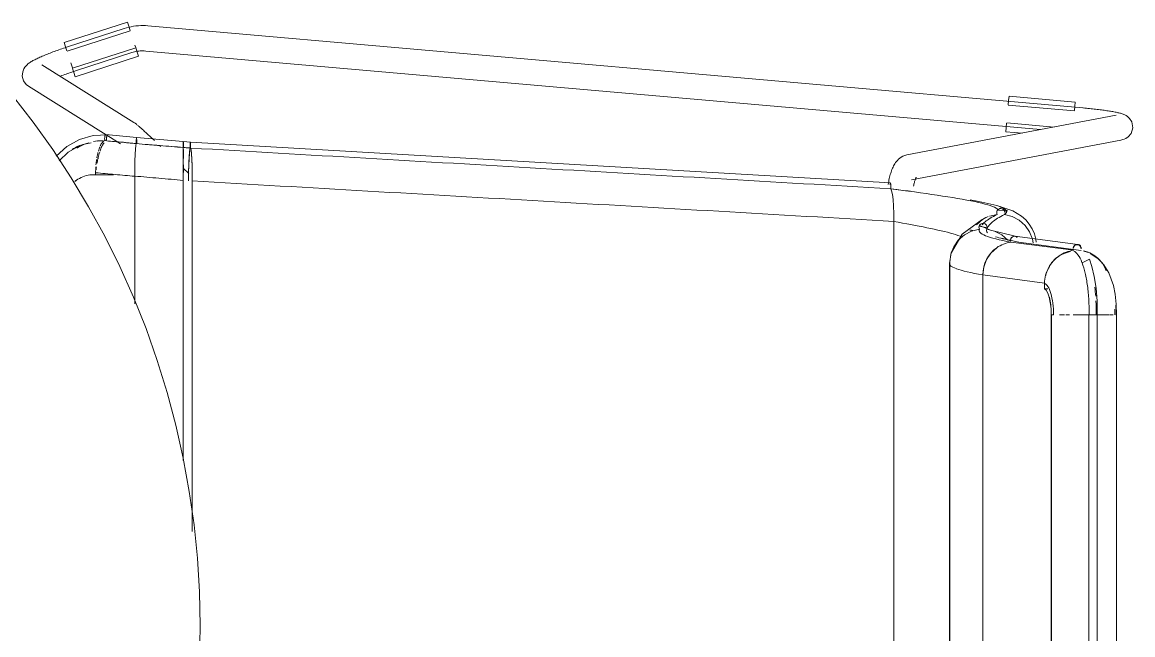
# Model space of a CAD drawing. Header units: millimetres. Extents: x 155927 to 326028, y -36033 to 97293.
# Drawn here: x 210075 to 210602, y 12301 to 12591 of the extents above; entities that cross this region are included whole.
import ezdxf

# ---------------------------------------------------------------- set-up
doc = ezdxf.new("R2010")
doc.units = ezdxf.units.MM
doc.header["$MEASUREMENT"] = 0
doc.layers.add('I-FURN', color=8, linetype='CONTINUOUS', lineweight=9)

msp = doc.modelspace()

# ---------------------------------------------------------------- linework, layer by layer
at = {"layer": 'I-FURN'}
for p, q in [((210094.88, 12581.73), (210124.88, 12591.42)), ((210096.18, 12577.69), (210126.19, 12587.38)), ((210123.25, 12588.42), (210096.43, 12579.71)), ((210123.29, 12588.44), (210123.25, 12588.42)), ((210124.39, 12588.77), (210123.29, 12588.44)), ((210125.49, 12589.05), (210124.39, 12588.77)), ((210124.88, 12591.42), (210125.51, 12589.47)), ((210126.61, 12589.29), (210125.49, 12589.05)), ((210125.51, 12589.47), (210126.15, 12587.5)), ((210127.73, 12589.49), (210126.61, 12589.29)), ((210128.87, 12589.64), (210127.73, 12589.49)), ((210130, 12589.74), (210128.87, 12589.64)), ((210131.14, 12589.8), (210130, 12589.74)), ((210132.29, 12589.82), (210131.14, 12589.8)), ((210133.43, 12589.79), (210132.29, 12589.82)), ((210134.57, 12589.71), (210133.43, 12589.79)), ((210577.89, 12550.76), (210134.57, 12589.71)), ((210095.51, 12579.78), (210094.88, 12581.73)), ((210085.63, 12575.79), (210086.24, 12576.04)), ((210086.24, 12576.04), (210086.87, 12576.29)), ((210086.87, 12576.29), (210087.51, 12576.54)), ((210087.51, 12576.54), (210088.16, 12576.79)), ((210088.16, 12576.79), (210088.83, 12577.05)), ((210088.83, 12577.05), (210089.51, 12577.3)), ((210089.51, 12577.3), (210090.19, 12577.56)), ((210090.19, 12577.56), (210090.89, 12577.81)), ((210090.89, 12577.81), (210091.6, 12578.06)), ((210091.6, 12578.06), (210092.32, 12578.32)), ((210092.32, 12578.32), (210093.04, 12578.57)), ((210093.04, 12578.57), (210093.77, 12578.82)), ((210093.77, 12578.82), (210094.5, 12579.07)), ((210094.5, 12579.07), (210095.24, 12579.32)), ((210095.24, 12579.32), (210095.98, 12579.56)), ((210096.14, 12577.81), (210095.51, 12579.78)), ((210095.98, 12579.56), (210096.43, 12579.71)), ((210128.79, 12579.31), (210098.79, 12569.62)), ((210100.14, 12568.3), (210126.96, 12577.01)), ((210126.96, 12577.01), (210127.59, 12577.2)), ((210127.59, 12577.2), (210128.23, 12577.37)), ((210128.23, 12577.37), (210128.88, 12577.51)), ((210128.39, 12580.57), (210128.76, 12579.41)), ((210128.83, 12579.19), (210129.47, 12577.22)), ((210128.88, 12577.51), (210129.53, 12577.62)), ((210129.47, 12577.22), (210130.1, 12575.27)), ((210129.53, 12577.62), (210130.19, 12577.71)), ((210130.19, 12577.71), (210130.85, 12577.77)), ((210130.85, 12577.77), (210131.51, 12577.81)), ((210131.51, 12577.81), (210132.17, 12577.82)), ((210132.17, 12577.82), (210132.83, 12577.8)), ((210132.83, 12577.8), (210133.49, 12577.76)), ((210133.49, 12577.76), (210133.52, 12577.76)), ((210133.52, 12577.75), (210557.86, 12540.47)), ((210076.24, 12570.17), (210076.75, 12570.8)), ((210076.75, 12570.8), (210077.22, 12571.26)), ((210077.22, 12571.26), (210077.65, 12571.63)), ((210077.65, 12571.63), (210078.05, 12571.95)), ((210078.05, 12571.95), (210078.44, 12572.22)), ((210078.44, 12572.22), (210078.83, 12572.48)), ((210078.83, 12572.48), (210079.22, 12572.72)), ((210079.22, 12572.72), (210079.62, 12572.96)), ((210079.62, 12572.96), (210080.03, 12573.19)), ((210080.03, 12573.19), (210080.45, 12573.42)), ((210080.45, 12573.42), (210080.89, 12573.65)), ((210080.89, 12573.65), (210081.35, 12573.87)), ((210081.35, 12573.87), (210081.82, 12574.11)), ((210081.82, 12574.11), (210082.32, 12574.34)), ((210082.32, 12574.34), (210082.83, 12574.57)), ((210082.83, 12574.57), (210083.35, 12574.81)), ((210083.35, 12574.81), (210083.9, 12575.05)), ((210083.9, 12575.05), (210084.46, 12575.29)), ((210127.86, 12543.91), (210084.28, 12571.22)), ((210084.46, 12575.29), (210085.04, 12575.54)), ((210085.04, 12575.54), (210085.63, 12575.79)), ((210097.96, 12572.2), (210098.76, 12569.72)), ((210100.09, 12565.58), (210130.1, 12575.27)), ((210074.97, 12565.9), (210075.15, 12567.88)), ((210075.56, 12563.68), (210074.97, 12565.9)), ((210075.15, 12567.88), (210075.67, 12569.26)), ((210075.67, 12569.26), (210076.24, 12570.17)), ((210093.16, 12565.86), (210093.79, 12566.09)), ((210093.79, 12566.09), (210094.42, 12566.32)), ((210094.42, 12566.32), (210095.07, 12566.56)), ((210095.07, 12566.56), (210095.73, 12566.8)), ((210095.73, 12566.8), (210096.39, 12567.03)), ((210096.39, 12567.03), (210097.07, 12567.27)), ((210097.07, 12567.27), (210097.75, 12567.5)), ((210097.75, 12567.5), (210098.43, 12567.73)), ((210098.43, 12567.73), (210099.12, 12567.96)), ((210099.46, 12567.53), (210098.83, 12569.5)), ((210099.12, 12567.96), (210099.81, 12568.19)), ((210100.09, 12565.58), (210099.46, 12567.53)), ((210099.81, 12568.19), (210100.14, 12568.3)), ((210076.79, 12561.94), (210075.56, 12563.68)), ((210076.79, 12561.94), (210077.91, 12561.05)), ((210077.91, 12561.05), (210114.67, 12538.02)), ((210080.12, 12544.04), (210070.31, 12556.67)), ((210542.69, 12554.29), (210542.87, 12556.33)), ((210542.87, 12556.33), (210574.28, 12553.57)), ((210542.5, 12552.1), (210573.91, 12549.34)), ((210542.51, 12552.23), (210542.69, 12554.29)), ((210574.1, 12551.53), (210573.92, 12549.47)), ((210574.28, 12553.57), (210574.1, 12551.53)), ((210578.05, 12550.75), (210577.89, 12550.76)), ((210578.8, 12550.68), (210578.05, 12550.75)), ((210579.55, 12550.61), (210578.8, 12550.68)), ((210580.3, 12550.54), (210579.55, 12550.61)), ((210581.04, 12550.46), (210580.3, 12550.54)), ((210581.78, 12550.39), (210581.04, 12550.46)), ((210582.51, 12550.31), (210581.78, 12550.39)), ((210583.24, 12550.23), (210582.51, 12550.31)), ((210583.96, 12550.15), (210583.24, 12550.23)), ((210584.67, 12550.06), (210583.96, 12550.15)), ((210585.36, 12549.98), (210584.67, 12550.06)), ((210586.05, 12549.89), (210585.36, 12549.98)), ((210586.73, 12549.81), (210586.05, 12549.89)), ((210587.39, 12549.72), (210586.73, 12549.81)), ((210588.04, 12549.63), (210587.39, 12549.72)), ((210593.74, 12547.28), (210494.45, 12528.47)), ((210588.67, 12549.54), (210588.04, 12549.63)), ((210589.29, 12549.45), (210588.67, 12549.54)), ((210589.9, 12549.36), (210589.29, 12549.45)), ((210590.48, 12549.27), (210589.9, 12549.36)), ((210591.05, 12549.17), (210590.48, 12549.27)), ((210591.6, 12549.08), (210591.05, 12549.17)), ((210592.14, 12548.99), (210591.6, 12549.08)), ((210592.65, 12548.89), (210592.14, 12548.99)), ((210593.15, 12548.8), (210592.65, 12548.89)), ((210593.62, 12548.7), (210593.15, 12548.8)), ((210594.08, 12548.61), (210593.62, 12548.7)), ((210594.53, 12548.51), (210594.08, 12548.61)), ((210594.95, 12548.41), (210594.53, 12548.51)), ((210595.37, 12548.3), (210594.95, 12548.41)), ((210595.77, 12548.2), (210595.37, 12548.3)), ((210596.16, 12548.08), (210595.77, 12548.2)), ((210596.56, 12547.96), (210596.16, 12548.08)), ((210596.96, 12547.81), (210596.56, 12547.96)), ((210597.39, 12547.65), (210596.96, 12547.81)), ((210597.87, 12547.43), (210597.39, 12547.65)), ((210598.43, 12547.13), (210597.87, 12547.43)), ((210599.13, 12546.65), (210598.43, 12547.13)), ((210600.04, 12545.79), (210599.13, 12546.65)), ((210601.08, 12544.14), (210600.04, 12545.79)), ((210089.41, 12531.01), (210080.12, 12544.04)), ((210127.86, 12543.91), (210128.19, 12543.7)), ((210128.19, 12543.7), (210128.44, 12543.52)), ((210128.44, 12543.52), (210128.67, 12543.34)), ((210128.67, 12543.34), (210128.9, 12543.17)), ((210128.9, 12543.17), (210129.12, 12542.99)), ((210129.12, 12542.99), (210129.35, 12542.8)), ((210129.35, 12542.8), (210129.59, 12542.6)), ((210129.59, 12542.6), (210129.84, 12542.38)), ((210129.84, 12542.38), (210130.11, 12542.15)), ((210130.11, 12542.15), (210130.39, 12541.91)), ((210130.39, 12541.91), (210130.68, 12541.65)), ((210130.68, 12541.65), (210130.99, 12541.38)), ((210130.99, 12541.38), (210131.31, 12541.09)), ((210131.31, 12541.09), (210131.65, 12540.79)), ((210131.65, 12540.79), (210132, 12540.48)), ((210132, 12540.48), (210132.37, 12540.15)), ((210132.37, 12540.15), (210132.74, 12539.8)), ((210132.74, 12539.8), (210133.13, 12539.45)), ((210133.13, 12539.45), (210133.54, 12539.08)), ((210541.38, 12539.42), (210541.56, 12541.47)), ((210541.38, 12539.42), (210549.28, 12538.73)), ((210541.56, 12541.47), (210541.75, 12543.53)), ((210564.24, 12541.68), (210541.76, 12543.65)), ((210600.73, 12538.63), (210601.56, 12541.38)), ((210601.56, 12541.38), (210601.08, 12544.14)), ((210102.1, 12535.8), (210096.09, 12532.42)), ((210108.62, 12537.68), (210102.1, 12535.8)), ((210115.53, 12537.97), (210108.62, 12537.68)), ((210114.64, 12538.09), (210129.13, 12536.67)), ((210115.05, 12537.78), (210121.49, 12533.75)), ((210129.04, 12535.73), (210129.03, 12535.28)), ((210129.03, 12535.27), (210129.04, 12535.72)), ((210129.03, 12535.28), (210129.03, 12534.78)), ((210129.03, 12534.78), (210129.03, 12535.27)), ((210129.03, 12534.78), (210129.03, 12534.29)), ((210129.03, 12534.28), (210129.03, 12534.78)), ((210129.03, 12534.29), (210129.04, 12533.82)), ((210129.04, 12533.81), (210129.03, 12534.28)), ((210129.06, 12536.11), (210129.04, 12535.73)), ((210129.04, 12535.72), (210129.06, 12536.11)), ((210129.08, 12536.41), (210129.06, 12536.11)), ((210129.06, 12536.11), (210129.08, 12536.4)), ((210129.1, 12536.6), (210129.08, 12536.41)), ((210129.13, 12536.67), (210129.1, 12536.6)), ((210129.1, 12536.59), (210129.13, 12536.66)), ((210129.16, 12536.6), (210129.13, 12536.67)), ((210129.13, 12536.66), (210151.33, 12534.84)), ((210129.13, 12536.66), (210129.16, 12536.6)), ((210129.18, 12536.41), (210129.16, 12536.6)), ((210129.16, 12536.6), (210129.18, 12536.41)), ((210129.2, 12536.12), (210129.18, 12536.41)), ((210129.18, 12536.41), (210129.2, 12536.12)), ((210129.23, 12535.29), (210129.22, 12535.74)), ((210129.22, 12535.74), (210129.23, 12535.29)), ((210129.22, 12533.83), (210129.23, 12534.3)), ((210129.23, 12534.3), (210129.22, 12533.83)), ((210129.23, 12534.8), (210129.23, 12535.29)), ((210129.23, 12535.29), (210129.23, 12534.79)), ((210129.23, 12534.3), (210129.23, 12534.8)), ((210129.23, 12534.79), (210129.23, 12534.3)), ((210133.54, 12539.08), (210133.95, 12538.7)), ((210133.95, 12538.7), (210134.37, 12538.31)), ((210134.37, 12538.31), (210134.81, 12537.9)), ((210134.81, 12537.9), (210135.25, 12537.49)), ((210135.25, 12537.49), (210135.71, 12537.07)), ((210135.71, 12537.07), (210136.17, 12536.64)), ((210136.17, 12536.64), (210136.64, 12536.2)), ((210136.64, 12536.2), (210137.12, 12535.75)), ((210137.12, 12535.75), (210137.6, 12535.29)), ((210151.32, 12533.91), (210151.33, 12534.29)), ((210151.33, 12534.29), (210151.32, 12533.91)), ((210151.32, 12533.45), (210151.32, 12533.91)), ((210151.32, 12533.91), (210151.32, 12533.46)), ((210151.33, 12534.77), (210151.33, 12534.84)), ((210151.33, 12534.84), (210151.33, 12534.77)), ((210154.69, 12534.57), (210151.33, 12534.83)), ((210151.33, 12534.77), (210151.33, 12534.83)), ((210151.33, 12534.83), (210151.33, 12534.77)), ((210151.33, 12534.58), (210151.33, 12534.77)), ((210151.33, 12534.77), (210151.34, 12534.58)), ((210151.34, 12534.58), (210151.33, 12534.77)), ((210151.33, 12534.77), (210151.33, 12534.58)), ((210151.33, 12534.29), (210151.33, 12534.58)), ((210151.33, 12534.58), (210151.33, 12534.29)), ((210151.34, 12534.58), (210151.34, 12534.28)), ((210151.34, 12534.29), (210151.34, 12534.58)), ((210151.34, 12533.9), (210151.34, 12534.29)), ((210151.34, 12534.28), (210151.34, 12533.9)), ((210151.34, 12533.9), (210151.34, 12533.45)), ((210151.34, 12533.45), (210151.34, 12533.9)), ((210154.61, 12534.01), (210154.6, 12533.63)), ((210154.64, 12534.31), (210154.61, 12534.01)), ((210154.66, 12534.49), (210154.64, 12534.31)), ((210154.69, 12534.56), (210154.66, 12534.49)), ((210154.69, 12534.56), (210486.6, 12515.28)), ((210154.72, 12534.5), (210154.69, 12534.56)), ((210154.74, 12534.31), (210154.72, 12534.5)), ((210154.77, 12534.02), (210154.74, 12534.31)), ((210154.78, 12533.64), (210154.77, 12534.02)), ((210496.68, 12516.68), (210595.97, 12535.49)), ((210596.39, 12535.58), (210595.97, 12535.49)), ((210596.9, 12535.71), (210596.39, 12535.58)), ((210597.52, 12535.93), (210596.9, 12535.71)), ((210598.33, 12536.3), (210597.52, 12535.93)), ((210599.41, 12537.05), (210598.33, 12536.3)), ((210600.73, 12538.63), (210599.41, 12537.05)), ((210098.18, 12517.63), (210089.41, 12531.01)), ((210096.09, 12532.42), (210091.09, 12527.81)), ((210096.68, 12529.73), (210092.45, 12525.7)), ((210102.5, 12533.1), (210096.68, 12529.73)), ((210128.4, 12525.68), (210128.52, 12528.71)), ((210128.51, 12528.71), (210128.4, 12525.61)), ((210128.67, 12531.19), (210128.51, 12528.71)), ((210128.52, 12528.75), (210128.67, 12531.19)), ((210128.67, 12531.21), (210128.84, 12532.93)), ((210128.84, 12532.92), (210128.67, 12531.19)), ((210129.04, 12533.82), (210128.84, 12532.92)), ((210128.84, 12532.93), (210129.04, 12533.81)), ((210140.09, 12532.93), (210140.59, 12532.45)), ((210151.3, 12529.37), (210151.28, 12526.86)), ((210151.28, 12526.86), (210151.3, 12529.36)), ((210151.3, 12529.37), (210151.31, 12531.11)), ((210151.31, 12531.11), (210151.3, 12529.37)), ((210151.31, 12531.11), (210151.32, 12532)), ((210151.32, 12532), (210151.31, 12531.11)), ((210151.32, 12533.46), (210151.32, 12532.97)), ((210151.32, 12532.96), (210151.32, 12533.45)), ((210151.32, 12532.97), (210151.32, 12532.47)), ((210151.32, 12532.47), (210151.32, 12532.96)), ((210151.32, 12532), (210151.32, 12532.47)), ((210151.32, 12532.47), (210151.32, 12532)), ((210151.34, 12533.45), (210151.34, 12532.96)), ((210151.34, 12532.96), (210151.34, 12533.45)), ((210151.34, 12532.96), (210151.34, 12532.46)), ((210151.34, 12532.46), (210151.34, 12532.96)), ((210151.34, 12532.46), (210151.34, 12531.99)), ((210151.34, 12531.99), (210151.34, 12532.46)), ((210151.37, 12529.35), (210151.35, 12531.1)), ((210151.35, 12531.09), (210151.37, 12529.34)), ((210151.38, 12526.85), (210151.37, 12529.35)), ((210151.37, 12529.34), (210151.38, 12526.84)), ((210154.19, 12529.07), (210154.03, 12526.57)), ((210154.38, 12530.82), (210154.19, 12529.07)), ((210154.59, 12531.72), (210154.38, 12530.82)), ((210154.6, 12533.63), (210154.58, 12533.18)), ((210154.58, 12533.18), (210154.58, 12532.69)), ((210154.58, 12532.69), (210154.58, 12532.19)), ((210154.58, 12532.19), (210154.59, 12531.72)), ((210154.8, 12533.18), (210154.78, 12533.64)), ((210154.79, 12531.73), (210154.8, 12532.2)), ((210155, 12530.84), (210154.79, 12531.73)), ((210154.8, 12532.69), (210154.8, 12533.18)), ((210154.8, 12532.2), (210154.8, 12532.69)), ((210155.19, 12529.09), (210155, 12530.84)), ((210155.36, 12526.59), (210155.19, 12529.09)), ((210128.33, 12522.17), (210128.4, 12525.61)), ((210128.4, 12525.61), (210128.33, 12522.18)), ((210151.27, 12523.73), (210151.28, 12526.86)), ((210151.28, 12526.86), (210151.27, 12523.73)), ((210151.27, 12520.16), (210151.27, 12523.73)), ((210151.27, 12523.73), (210151.27, 12520.16)), ((210151.39, 12523.72), (210151.39, 12520.16)), ((210151.39, 12520.17), (210151.39, 12523.72)), ((210153.9, 12523.45), (210153.82, 12519.9)), ((210154.03, 12526.57), (210153.9, 12523.45)), ((210155.48, 12523.46), (210155.36, 12526.59)), ((210155.56, 12519.89), (210155.48, 12523.46)), ((210488.43, 12523.75), (210488.14, 12523.22)), ((210488.76, 12524.29), (210488.43, 12523.75)), ((210489.12, 12524.83), (210488.76, 12524.29)), ((210489.52, 12525.36), (210489.12, 12524.83)), ((210489.97, 12525.89), (210489.52, 12525.36)), ((210490.49, 12526.41), (210489.97, 12525.89)), ((210491.09, 12526.92), (210490.49, 12526.41)), ((210491.77, 12527.41), (210491.09, 12526.92)), ((210492.56, 12527.84), (210491.77, 12527.41)), ((210493.46, 12528.21), (210492.56, 12527.84)), ((210494.45, 12528.47), (210493.46, 12528.21)), ((210118.26, 12519.02), (210108.51, 12519.02)), ((210109.75, 12518.97), (210109.75, 12520.01)), ((210128.33, 12522.08), (210128.3, 12518.32)), ((210128.3, 12518.44), (210128.33, 12522.08)), ((210128.3, 12518.32), (210128.3, 12457.76)), ((210128.3, 12457.76), (210128.3, 12518.32)), ((210153.94, 12519.6), (210151.27, 12522.17)), ((210151.27, 12516.37), (210151.27, 12520.16)), ((210151.27, 12520.16), (210151.27, 12516.37)), ((210153.82, 12519.9), (210153.8, 12516.22)), ((210155.58, 12516.11), (210155.56, 12519.89)), ((210486.41, 12518.51), (210486.25, 12517.87)), ((210486.58, 12519.14), (210486.41, 12518.51)), ((210486.76, 12519.76), (210486.58, 12519.14)), ((210486.96, 12520.36), (210486.76, 12519.76)), ((210487.16, 12520.95), (210486.96, 12520.36)), ((210487.38, 12521.54), (210487.16, 12520.95)), ((210487.62, 12522.11), (210487.38, 12521.54)), ((210487.87, 12522.67), (210487.62, 12522.11)), ((210488.14, 12523.22), (210487.87, 12522.67)), ((210106.41, 12503.91), (210098.18, 12517.63)), ((210151.27, 12383.54), (210151.27, 12516.37)), ((210151.27, 12516.37), (210151.27, 12383.54)), ((210155.58, 12349.84), (210155.58, 12516.11)), ((210155.58, 12516.11), (210155.58, 12349.84)), ((210485.69, 12515.17), (210485.57, 12514.47)), ((210485.82, 12515.86), (210485.69, 12515.17)), ((210485.95, 12516.54), (210485.82, 12515.86)), ((210486.09, 12517.21), (210485.95, 12516.54)), ((210486.25, 12517.87), (210486.09, 12517.21)), ((210486.45, 12514.74), (210486.42, 12514.36)), ((210486.42, 12514.36), (210486.45, 12514.74)), ((210486.5, 12515.03), (210486.45, 12514.74)), ((210486.45, 12514.74), (210486.5, 12515.03)), ((210486.55, 12515.21), (210486.6, 12515.28)), ((210486.6, 12515.27), (210486.55, 12515.21)), ((210486.75, 12514.71), (210486.7, 12515.01)), ((210486.7, 12515.01), (210486.75, 12514.71)), ((210486.78, 12514.32), (210486.75, 12514.71)), ((210486.75, 12514.71), (210486.78, 12514.33)), ((210486.78, 12514.33), (210486.8, 12513.87)), ((210486.8, 12513.87), (210486.78, 12514.32)), ((210486.79, 12512.41), (210486.81, 12512.88)), ((210486.81, 12512.88), (210486.79, 12512.41)), ((210486.81, 12513.38), (210486.8, 12513.87)), ((210486.8, 12513.87), (210486.81, 12513.38)), ((210486.81, 12512.88), (210486.81, 12513.38)), ((210486.81, 12513.38), (210486.81, 12512.88)), ((210497.71, 12514.13), (210497.61, 12513.63)), ((210497.81, 12514.6), (210497.71, 12514.13)), ((210497.91, 12515.04), (210497.81, 12514.6)), ((210498.02, 12515.46), (210497.91, 12515.04)), ((210498.12, 12515.86), (210498.02, 12515.46)), ((210498.23, 12516.22), (210498.12, 12515.86)), ((210498.34, 12516.56), (210498.23, 12516.22)), ((210498.45, 12516.86), (210498.34, 12516.56)), ((210498.55, 12517.13), (210498.45, 12516.86)), ((210498.64, 12517.36), (210498.55, 12517.13)), ((210498.73, 12517.56), (210498.64, 12517.36)), ((210498.8, 12517.71), (210498.73, 12517.56)), ((210498.85, 12517.8), (210498.8, 12517.71)), ((210498.89, 12517.87), (210498.85, 12517.8)), ((210498.91, 12517.9), (210498.89, 12517.87)), ((210486.79, 12512.41), (210487.19, 12511.51)), ((210487.19, 12511.51), (210486.79, 12512.41)), ((210487.19, 12511.51), (210487.55, 12509.77)), ((210487.56, 12509.76), (210487.19, 12511.51)), ((210487.55, 12509.76), (210487.86, 12507.3)), ((210487.87, 12507.26), (210487.56, 12509.76)), ((210114.08, 12489.87), (210106.41, 12503.91)), ((210487.87, 12507.27), (210488.1, 12504.21)), ((210488.11, 12504.16), (210487.87, 12507.26)), ((210488.11, 12504.16), (210488.26, 12500.69)), ((210488.26, 12500.63), (210488.11, 12504.16)), ((210528.58, 12506.43), (210524.51, 12507.17)), ((210537.1, 12504.54), (210528.58, 12506.43)), ((210544.73, 12501.87), (210537.1, 12504.54)), ((210537.63, 12502.51), (210537.32, 12502.13)), ((210537.32, 12502.12), (210537.64, 12502.5)), ((210538.04, 12502.79), (210537.63, 12502.51)), ((210537.64, 12502.5), (210538.04, 12502.79)), ((210538.5, 12502.98), (210538.04, 12502.79)), ((210538.04, 12502.79), (210538.5, 12502.97)), ((210538.98, 12503.04), (210538.5, 12502.98)), ((210538.5, 12502.97), (210538.98, 12503.03)), ((210539.47, 12502.96), (210538.98, 12503.04)), ((210538.98, 12503.03), (210539.47, 12502.96)), ((210539.47, 12502.96), (210539.92, 12502.76)), ((210539.92, 12502.77), (210539.47, 12502.96)), ((210540.32, 12502.47), (210539.92, 12502.77)), ((210539.92, 12502.76), (210540.31, 12502.46)), ((210540.31, 12502.46), (210540.62, 12502.08)), ((210540.62, 12502.08), (210540.32, 12502.47)), ((210488.26, 12500.63), (210488.32, 12496.94)), ((210488.32, 12496.86), (210488.26, 12500.63)), ((210520.65, 12490.85), (210530.19, 12497.84)), ((210530.26, 12497.79), (210527.42, 12495.38)), ((210527.42, 12495.38), (210530.26, 12497.78)), ((210530.19, 12497.84), (210531.93, 12498.73)), ((210532.99, 12499.21), (210530.26, 12497.79)), ((210530.26, 12497.78), (210531.93, 12498.73)), ((210537.2, 12500.21), (210533.58, 12499.43)), ((210533.59, 12499.42), (210537.2, 12500.21)), ((210537.11, 12501.68), (210537.02, 12501.19)), ((210537.02, 12501.18), (210537.11, 12501.67)), ((210537.02, 12501.19), (210537.05, 12500.69)), ((210537.05, 12500.68), (210537.02, 12501.18)), ((210537.05, 12500.69), (210537.2, 12500.21)), ((210537.2, 12500.21), (210537.05, 12500.68)), ((210537.32, 12502.13), (210537.11, 12501.68)), ((210537.11, 12501.67), (210537.32, 12502.12)), ((210541.93, 12502.23), (210538.08, 12502.04)), ((210540.62, 12502.08), (210540.82, 12501.62)), ((210540.82, 12501.62), (210540.62, 12502.08)), ((210540.85, 12500.63), (210540.68, 12500.16)), ((210540.69, 12500.16), (210540.85, 12500.63)), ((210544.32, 12499.26), (210540.69, 12500.16)), ((210540.82, 12501.62), (210540.89, 12501.13)), ((210540.89, 12501.13), (210540.82, 12501.62)), ((210541.61, 12501.07), (210541.93, 12502.23)), ((210547.64, 12497.52), (210544.32, 12499.26)), ((210548.84, 12499.36), (210544.73, 12501.87)), ((210550.46, 12495.04), (210547.64, 12497.52)), ((210550.8, 12497.63), (210548.84, 12499.36)), ((210552.49, 12495.65), (210550.8, 12497.63)), ((210488.32, 12113.46), (210488.32, 12496.86)), ((210488.32, 12496.86), (210488.32, 12113.38)), ((210525.1, 12492.31), (210521.7, 12490.56)), ((210521.71, 12490.55), (210525.1, 12492.3)), ((210528.81, 12493.2), (210525.1, 12492.31)), ((210528.61, 12494.17), (210528.69, 12494.66)), ((210528.69, 12494.66), (210528.61, 12494.17)), ((210528.65, 12493.67), (210528.61, 12494.17)), ((210528.61, 12494.17), (210528.65, 12493.67)), ((210528.81, 12493.2), (210528.65, 12493.67)), ((210528.65, 12493.67), (210528.81, 12493.2)), ((210528.69, 12494.66), (210528.9, 12495.11)), ((210528.89, 12495.11), (210528.69, 12494.66)), ((210532.6, 12493.88), (210528.71, 12494.72)), ((210534.16, 12492.84), (210528.84, 12495.01)), ((210529.21, 12495.49), (210528.89, 12495.11)), ((210528.9, 12495.11), (210529.21, 12495.49)), ((210529.61, 12495.79), (210529.21, 12495.49)), ((210529.21, 12495.49), (210529.61, 12495.78)), ((210530.07, 12495.98), (210529.61, 12495.79)), ((210529.61, 12495.78), (210530.07, 12495.97)), ((210530.07, 12495.97), (210530.56, 12496.04)), ((210530.56, 12496.04), (210530.07, 12495.98)), ((210530.56, 12496.04), (210531.05, 12495.97)), ((210531.05, 12495.98), (210530.56, 12496.04)), ((210531.52, 12495.79), (210531.05, 12495.98)), ((210531.05, 12495.97), (210531.51, 12495.78)), ((210531.51, 12495.78), (210531.92, 12495.49)), ((210531.92, 12495.49), (210531.52, 12495.79)), ((210531.92, 12495.49), (210532.23, 12495.11)), ((210532.23, 12495.11), (210531.92, 12495.49)), ((210532.23, 12495.11), (210532.43, 12494.66)), ((210532.43, 12494.66), (210532.23, 12495.11)), ((210532.48, 12493.67), (210532.31, 12493.2)), ((210532.32, 12493.2), (210532.48, 12493.67)), ((210536.03, 12492.31), (210532.32, 12493.2)), ((210532.43, 12494.66), (210532.51, 12494.17)), ((210532.52, 12494.17), (210532.43, 12494.66)), ((210532.51, 12494.17), (210532.48, 12493.67)), ((210532.48, 12493.67), (210532.52, 12494.17)), ((210545.78, 12489.88), (210534.16, 12492.84)), ((210539.43, 12490.56), (210536.03, 12492.31)), ((210552.64, 12491.95), (210550.46, 12495.04)), ((210553.86, 12493.45), (210552.49, 12495.65)), ((210554.04, 12488.44), (210552.64, 12491.95)), ((210554.89, 12491.08), (210553.86, 12493.45)), ((210121.18, 12475.53), (210114.08, 12489.87)), ((210515.53, 12482.2), (210520.65, 12490.85)), ((210518.83, 12488.05), (210516.66, 12484.91)), ((210516.66, 12484.91), (210518.83, 12488.04)), ((210521.7, 12490.56), (210518.83, 12488.05)), ((210518.83, 12488.04), (210521.71, 12490.55)), ((210539.39, 12489.05), (210541.83, 12488.29)), ((210542.3, 12488.05), (210539.43, 12490.56)), ((210541.83, 12488.29), (210548.12, 12486.92)), ((210543.68, 12488.52), (210543.6, 12488.03)), ((210543.6, 12488.03), (210543.64, 12487.53)), ((210543.87, 12488.97), (210543.68, 12488.52)), ((210573.49, 12483.22), (210543.79, 12487.06)), ((210544.17, 12489.35), (210543.87, 12488.97)), ((210544.56, 12489.65), (210544.17, 12489.35)), ((210545, 12489.84), (210544.56, 12489.65)), ((210545.47, 12489.91), (210545, 12489.84)), ((210545.94, 12489.84), (210545.47, 12489.91)), ((210575.48, 12486.04), (210545.7, 12489.89)), ((210546.38, 12489.65), (210545.94, 12489.84)), ((210546.76, 12489.36), (210546.38, 12489.65)), ((210577.04, 12483.2), (210547.34, 12487.04)), ((210554.03, 12488.43), (210554.4, 12486.69)), ((210554.4, 12486.7), (210554.04, 12488.44)), ((210555.55, 12488.58), (210554.89, 12491.08)), ((210555.7, 12487.16), (210555.55, 12488.58)), ((210514.67, 12477.01), (210515.46, 12482.05)), ((210514.82, 12477.55), (210515.3, 12481.34)), ((210515.29, 12481.34), (210514.82, 12477.55)), ((210516.66, 12484.91), (210515.29, 12481.34)), ((210515.3, 12481.34), (210516.66, 12484.91)), ((210515.46, 12482.05), (210516.83, 12485.23)), ((210534.29, 12481.94), (210532.21, 12478.83)), ((210537.03, 12484.43), (210534.29, 12481.94)), ((210573.51, 12483.65), (210571.07, 12483.97)), ((210581.67, 12481.55), (210581.47, 12481.65)), ((210585.56, 12478.88), (210581.67, 12481.55)), ((210514.67, 12477.01), (210514.67, 12172.21)), ((210514.82, 12132.77), (210514.82, 12477.55)), ((210514.82, 12477.55), (210514.82, 12132.77)), ((210532.21, 12478.83), (210530.89, 12475.28)), ((210581.06, 12479.01), (210577.52, 12477.25)), ((210582.22, 12475.56), (210581.06, 12479.01)), ((210587.86, 12476.4), (210585.56, 12478.88)), ((210590.25, 12472.52), (210587.86, 12476.4)), ((210127.7, 12460.92), (210121.18, 12475.53)), ((210530.89, 12475.28), (210530.42, 12471.51)), ((210530.42, 12471.51), (210559.69, 12467.65)), ((210530.42, 12138.8), (210530.42, 12471.51)), ((210530.42, 12471.51), (210530.42, 12138.8)), ((210583.32, 12470.87), (210582.22, 12475.56)), ((210584.17, 12465.25), (210583.32, 12470.87)), ((210592.38, 12466.47), (210590.25, 12472.52)), ((210559.69, 12467.65), (210559.63, 12464.94)), ((210593.17, 12462.44), (210592.38, 12466.47)), ((210133.64, 12446.07), (210127.7, 12460.92)), ((210561.29, 12464.94), (210559.63, 12464.94)), ((210559.63, 12464.94), (210560.49, 12464.3)), ((210560.49, 12464.3), (210561.28, 12462.95)), ((210561.28, 12462.95), (210561.95, 12460.96)), ((210561.95, 12460.96), (210562.46, 12458.47)), ((210584.65, 12459.13), (210584.17, 12465.25)), ((210593.67, 12457.61), (210593.17, 12462.44)), ((210562.46, 12458.47), (210562.78, 12455.62)), ((210562.78, 12455.62), (210562.88, 12452.58)), ((210584.75, 12452.58), (210584.65, 12459.13)), ((210593.78, 12452.58), (210593.67, 12457.61)), ((210562.88, 12452.58), (210562.88, 12157.73)), ((210562.94, 12157.73), (210562.94, 12452.58)), ((210566.8, 12452.58), (210569.26, 12452.58)), ((210569.78, 12452.58), (210571.62, 12452.58)), ((210573.25, 12452.58), (210576.81, 12452.58)), ((210580.81, 12452.58), (210577, 12452.58)), ((210577, 12452.58), (210580.81, 12452.58)), ((210580.78, 12452.58), (210580.78, 12157.73)), ((210580.9, 12452.58), (210584.75, 12452.58)), ((210581.12, 12452.58), (210580.9, 12452.58)), ((210581.45, 12452.58), (210581.12, 12452.58)), ((210581.87, 12452.58), (210581.45, 12452.58)), ((210582.34, 12452.58), (210581.87, 12452.58)), ((210582.84, 12452.58), (210582.34, 12452.58)), ((210583.33, 12452.58), (210582.84, 12452.58)), ((210583.79, 12452.58), (210583.33, 12452.58)), ((210584.18, 12452.58), (210583.79, 12452.58)), ((210584.48, 12452.58), (210584.18, 12452.58)), ((210584.68, 12452.58), (210584.48, 12452.58)), ((210587.53, 12452.58), (210584.5, 12452.58)), ((210584.5, 12452.58), (210587.52, 12452.58)), ((210584.75, 12452.58), (210584.68, 12452.58)), ((210584.75, 12157.73), (210584.75, 12452.58)), ((210587.69, 12452.58), (210590.26, 12452.58)), ((210590.54, 12452.58), (210592.29, 12452.58)), ((210593.48, 12452.58), (210593.77, 12452.58)), ((210593.78, 12452.58), (210593.61, 12452.58)), ((210593.78, 12157.73), (210593.78, 12452.58)), ((210138.97, 12430.98), (210133.64, 12446.07)), ((210143.7, 12415.7), (210138.97, 12430.98)), ((210147.82, 12400.24), (210143.7, 12415.7)), ((210151.31, 12384.63), (210147.82, 12400.24)), ((210154.17, 12368.88), (210151.31, 12384.63)), ((210156.4, 12353.04), (210154.17, 12368.88)), ((210158, 12337.12), (210156.4, 12353.04)), ((210158.96, 12321.15), (210158, 12337.12)), ((210159.28, 12305.16), (210158.96, 12321.15)), ((210159.19, 12296.52), (210159.28, 12305.16))]:
    msp.add_line(p, q, dxfattribs=at)
for centre, major_axis, ratio, start_param, end_param in [((210545.49, 12471.38), (0, -15.78), 0.955139, 3.254129, 3.495629), ((210545.47, 12487.94), (0, -1.96), 0.955139, 2.379629, 4.923331), ((210545.49, 12471.38), (0, -15.78), 0.955139, 3.737469, 4.704147), ((210545.49, 12471.38), (0, -15.78), 0.955139, 3.495799, 3.737346), ((210589.51, 12452.58), (0, 12.4), 0.287441, 4.712389, 4.932602), ((210578.03, 12452.58), (15.75, 0), 0.000004, 2.669107, 2.851347)]:
    msp.add_ellipse(centre, major_axis=major_axis, ratio=ratio, start_param=start_param, end_param=end_param, dxfattribs=at)
for points, knots in [([(210098.62, 12531.04), (210099.51, 12531.61), (210102.33, 12533.28), (210105.44, 12533.89), (210107.58, 12534.18)], [0.591443, 0.591443, 0.591443, 0.591443, 0.6666667, 0.8236682, 0.8236682, 0.8236682, 0.8236682]), ([(210106.48, 12534.17), (210105.13, 12533.78), (210103.2, 12533.06), (210101.39, 12532.07), (210100.84, 12531.74)], [0.2297626, 0.2297626, 0.2297626, 0.2297626, 0.3333333, 0.3804396, 0.3804396, 0.3804396, 0.3804396]), ([(210111.93, 12532.73), (210112.25, 12533.41), (210112.94, 12534.54), (210113.69, 12535.11), (210114.08, 12535.25)], [0.6690305, 0.6690305, 0.6690305, 0.6690305, 0.8333333, 1, 1, 1, 1]), ([(210114.08, 12535.25), (210114.06, 12535.39), (210114.03, 12535.68), (210114.01, 12536.1), (210114.03, 12536.47), (210114.05, 12536.77), (210114.08, 12537.04), (210114.13, 12537.29), (210114.19, 12537.51), (210114.26, 12537.71), (210114.36, 12537.9), (210114.45, 12538.01), (210114.49, 12538.04)], [0, 0, 0, 0, 0.0555556, 0.1111111, 0.1666667, 0.1944444, 0.2222222, 0.2777778, 0.3055556, 0.3333333, 0.3888889, 0.4444444, 0.4444444, 0.4444444, 0.4444444]), ([(210154.69, 12534.57), (210154.71, 12534.57), (210154.74, 12534.43), (210154.77, 12534.04), (210154.79, 12533.65), (210154.8, 12533.19), (210154.8, 12532.7), (210154.8, 12532.2), (210154.79, 12531.88), (210154.79, 12531.73)], [-0.498493, -0.498493, -0.498493, -0.498493, -0.375, -0.3125, -0.25, -0.1875, -0.125, -0.0625, 0, 0, 0, 0]), ([(210110.32, 12527.05), (210110.33, 12527.11), (210110.48, 12528.01), (210110.66, 12528.87), (210110.85, 12529.61)], [0.3250374, 0.3250374, 0.3250374, 0.3250374, 0.3333333, 0.4607325, 0.4607325, 0.4607325, 0.4607325]), ([(210151.34, 12531.99), (210147.65, 12532.3), (210142.31, 12532.74), (210136.98, 12533.18), (210135.33, 12533.32)], [0, 0, 0, 0, 0.5, 0.7233886, 0.7233886, 0.7233886, 0.7233886]), ([(210153.8, 12516.22), (210153.8, 12518.73), (210153.85, 12522.5), (210154.02, 12526.69), (210154.24, 12530.04), (210154.45, 12531.43), (210154.59, 12531.72)], [-0.996036, -0.996036, -0.996036, -0.996036, -0.6666667, -0.5, -0.3333333, 0, 0, 0, 0]), ([(210154.79, 12531.73), (210154.93, 12531.45), (210155.14, 12530.06), (210155.36, 12526.7), (210155.49, 12523.54), (210155.57, 12519.93), (210155.58, 12517.38), (210155.58, 12516.11)], [-1, -1, -1, -1, -0.666667, -0.5, -0.333333, -0.166667, 0, 0, 0, 0]), ([(210110.93, 12527.08), (210110.89, 12526.9), (210110.71, 12526.08), (210110.53, 12525.23), (210110.41, 12524.54)], [-0.3590539, -0.3590539, -0.3590539, -0.3590539, -0.3333333, -0.2410291, -0.2410291, -0.2410291, -0.2410291]), ([(210099.86, 12515.86), (210100.76, 12516.62), (210103.76, 12518.55), (210107.36, 12519.18), (210109.75, 12518.97)], [0.5, 0.5, 0.5, 0.5, 0.6666667, 1, 1, 1, 1]), ([(210128.3, 12518.44), (210132.12, 12518.09), (210139.77, 12517.4), (210147.44, 12516.72), (210151.27, 12516.37)], [0, 0, 0, 0, 0.5, 0.9999999, 0.9999999, 0.9999999, 0.9999999]), ([(210486.79, 12512.41), (210494.34, 12511.39), (210509.55, 12509.36), (210527.99, 12506.31), (210536.29, 12503.87), (210537.89, 12502.45), (210538.08, 12502.04)], [0, 0, 0, 0, 0.25, 0.5, 0.75, 0.8499411, 0.8499411, 0.8499411, 0.8499411]), ([(210538.48, 12503.93), (210539.11, 12503.7), (210542.01, 12502.44), (210542.24, 12501.18), (210540.69, 12500.16)], [0.6929173, 0.6929173, 0.6929173, 0.6929173, 0.75, 1, 1, 1, 1]), ([(210537.2, 12500.21), (210534.79, 12499.04), (210532.14, 12497.42), (210530.46, 12495.79), (210530.07, 12495.33)], [0, 0, 0, 0, 0.5, 0.6963068, 0.6963068, 0.6963068, 0.6963068]), ([(210540.68, 12500.16), (210538.28, 12499), (210534.85, 12496.91), (210533.07, 12494.81), (210532.6, 12493.88)], [0, 0, 0, 0, 0.5, 0.9025383, 0.9025383, 0.9025383, 0.9025383]), ([(210488.32, 12496.86), (210493.71, 12495.88), (210504.49, 12493.94), (210515.2, 12491.51), (210519.44, 12490.05), (210520.59, 12489.56)], [0, 0, 0, 0, 0.25, 0.5, 0.625, 0.625, 0.625, 0.625]), ([(210577.08, 12484.07), (210577.08, 12484.21), (210577.07, 12484.44), (210577, 12484.73), (210576.9, 12485), (210576.72, 12485.31), (210576.43, 12485.63), (210576.07, 12485.87), (210575.72, 12486), (210575.41, 12486.05), (210575.14, 12486.05), (210574.87, 12486.02), (210574.62, 12485.95), (210574.37, 12485.83), (210574.06, 12485.64), (210573.73, 12485.32), (210573.5, 12484.92), (210573.38, 12484.57), (210573.33, 12484.31), (210573.31, 12484.14), (210573.31, 12484.07)], [0.1111111, 0.1111111, 0.1111111, 0.1111111, 0.1666667, 0.1944444, 0.2222222, 0.2777778, 0.3333333, 0.3888889, 0.4444444, 0.4791667, 0.5138889, 0.5486111, 0.5833333, 0.6180556, 0.6527778, 0.7222222, 0.7916667, 0.8263889, 0.8611111, 0.8888889, 0.8888889, 0.8888889, 0.8888889]), ([(210573.41, 12484.47), (210573.44, 12484.59), (210573.54, 12484.82), (210573.82, 12485.23), (210574.36, 12485.69), (210575.24, 12485.94), (210576.02, 12485.71), (210576.53, 12485.32), (210576.83, 12484.93), (210577.02, 12484.47), (210577.05, 12484.14), (210577.06, 12483.98)], [-0.8125, -0.8125, -0.8125, -0.8125, -0.765625, -0.71875, -0.625, -0.5, -0.375, -0.3125, -0.25, -0.1875, -0.125, -0.125, -0.125, -0.125]), ([(210586.29, 12478.09), (210585.5, 12479.03), (210583.69, 12480.71), (210580.87, 12482.31), (210578.96, 12482.77), (210578.22, 12482.93)], [0.5, 0.5, 0.5, 0.5, 0.6666667, 0.8333333, 0.9365189, 0.9365189, 0.9365189, 0.9365189]), ([(210560.27, 12471.26), (210560.59, 12472.47), (210562.01, 12475.96), (210564.46, 12479.25), (210566.62, 12480.38)], [-0.8301962, -0.8301962, -0.8301962, -0.8301962, -0.6666667, -0.3333333, -0.3333333, -0.3333333, -0.3333333]), ([(210577.52, 12477.25), (210578.06, 12475.83), (210579.06, 12472.5), (210580.15, 12466.44), (210580.78, 12459.58), (210580.86, 12454.93), (210580.81, 12452.58)], [0.3397465, 0.3397465, 0.3397465, 0.3397465, 0.5, 0.6666667, 0.8333333, 0.9999948, 0.9999948, 0.9999948, 0.9999948]), ([(210588.94, 12473.45), (210588.76, 12473.97), (210588.19, 12475.31), (210587.45, 12476.57), (210586.92, 12477.3)], [0.260519, 0.260519, 0.260519, 0.260519, 0.3333333, 0.4544474, 0.4544474, 0.4544474, 0.4544474])]:
    msp.add_open_spline(points, degree=3, knots=knots, dxfattribs=at)
for points in [[(210108.8, 12534.91), (210110.03, 12535.1), (210111.29, 12535.14), (210112.55, 12535.14)], [(210113.25, 12535.21), (210112.35, 12535.19), (210111.45, 12535.14), (210110.56, 12535.03)], [(210113.73, 12534.24), (210113.4, 12533.83), (210113.08, 12533.31), (210112.77, 12532.67)], [(210114.08, 12535.25), (210116.53, 12535.01), (210121.48, 12534.53), (210126.51, 12534.05), (210129.04, 12533.82)], [(210115.39, 12537.9), (210115.34, 12537.86), (210115.25, 12537.74), (210115.12, 12537.44), (210115, 12537.06), (210114.9, 12536.6), (210114.84, 12536.11), (210114.81, 12535.61), (210114.81, 12535.3), (210114.82, 12535.15)], [(210122.14, 12534.53), (210124.42, 12534.3), (210126.73, 12534.08), (210129.04, 12533.85)], [(210154.59, 12531.72), (210154.57, 12532.32), (210154.58, 12533.82), (210154.65, 12534.57), (210154.69, 12534.57)], [(210111.66, 12529.8), (210111.41, 12528.99), (210111.18, 12528.12), (210110.97, 12527.2)], [(210111.03, 12530.27), (210111.24, 12531), (210111.47, 12531.64), (210111.72, 12532.24)], [(210112.65, 12532.42), (210112.36, 12531.79), (210112.08, 12531.04), (210111.82, 12530.22)], [(210151.32, 12532), (210147.61, 12532.3), (210140.17, 12532.91), (210132.75, 12533.51), (210129.04, 12533.81)], [(210151.32, 12532), (210151.9, 12531.95), (210153.06, 12531.86), (210154.21, 12531.77), (210154.79, 12531.73)], [(210151.34, 12531.99), (210151.88, 12531.95), (210152.96, 12531.86), (210154.05, 12531.77), (210154.59, 12531.72)], [(210486.79, 12512.41), (210431.55, 12515.63), (210320.96, 12522.07), (210210.19, 12528.51), (210154.79, 12531.73)], [(210109.92, 12523.73), (210109.99, 12524.63), (210110.09, 12525.52), (210110.22, 12526.37)], [(210108.23, 12519.02), (210108.74, 12519.03), (210109.24, 12519.01), (210109.75, 12518.97)], [(210109.75, 12520.01), (210109.76, 12520.96), (210109.79, 12521.89), (210109.85, 12522.8)], [(210109.75, 12520.01), (210112.78, 12519.76), (210118.92, 12519.21), (210125.17, 12518.62), (210128.3, 12518.32)], [(210110.16, 12522.85), (210110.1, 12522.38), (210110.05, 12521.91), (210110, 12521.43)], [(210099.86, 12515.86), (210100.18, 12516.13), (210100.51, 12516.41), (210100.86, 12516.67)], [(210155.58, 12516.11), (210211.11, 12512.91), (210266.64, 12509.72), (210322.08, 12506.52)], [(210486.8, 12512.39), (210489.92, 12512), (210493.08, 12511.6), (210496.2, 12511.21)], [(210322.08, 12506.52), (210377.54, 12503.33), (210432.96, 12500.13), (210488.32, 12496.94)], [(210524.35, 12492.81), (210524.82, 12492.75), (210525.28, 12492.7), (210525.75, 12492.64)], [(210528.81, 12493.2), (210528.26, 12492.18), (210530.23, 12490.13), (210538.29, 12488.08), (210543.79, 12487.06)], [(210532.31, 12493.2), (210532.02, 12492.65), (210532.17, 12492.11), (210532.74, 12491.57)], [(210536.47, 12489.66), (210538.36, 12489.01), (210541.17, 12488.35), (210544.21, 12487.69)], [(210573.49, 12483.22), (210572.25, 12483.07), (210569.88, 12482.49), (210566.54, 12480.72), (210563.7, 12478.2), (210561.51, 12475.05), (210560.09, 12471.45), (210559.73, 12468.95), (210559.69, 12467.65)], [(210567.98, 12481.23), (210569.24, 12481.93), (210570.61, 12482.33), (210571.99, 12482.67)], [(210573.49, 12483.01), (210574.21, 12482.66), (210575.62, 12481.35), (210576.88, 12478.89), (210577.45, 12477.42)], [(210578.37, 12482.75), (210579.05, 12482.59), (210579.73, 12482.39), (210580.38, 12482.14)], [(210514.82, 12477.55), (210514.72, 12477.37), (210514.67, 12477.19), (210514.67, 12477.01)], [(210514.67, 12477.01), (210514.67, 12476.18), (210515.16, 12475.36), (210517.88, 12474.53)], [(210517.99, 12474.49), (210520.61, 12473.5), (210524.77, 12472.51), (210530.42, 12471.51)], [(210559.71, 12467.41), (210560.26, 12467.28), (210561.36, 12466.33), (210562.76, 12463.01), (210563.72, 12458.21), (210563.98, 12454.48), (210564.01, 12452.58)], [(210583.54, 12465.74), (210583.72, 12464.33), (210583.88, 12462.88), (210583.99, 12461.4)], [(210562.93, 12453.42), (210562.88, 12456.2), (210562.52, 12458.75), (210562, 12460.96)], [(210584.11, 12459.18), (210584.22, 12457), (210584.25, 12454.8), (210584.21, 12452.58)], [(210593.51, 12457.18), (210593.63, 12455.71), (210593.7, 12454.16), (210593.69, 12452.58)]]:
    msp.add_open_spline(points, degree=3, dxfattribs=at)

doc.saveas('drawing.dxf')
